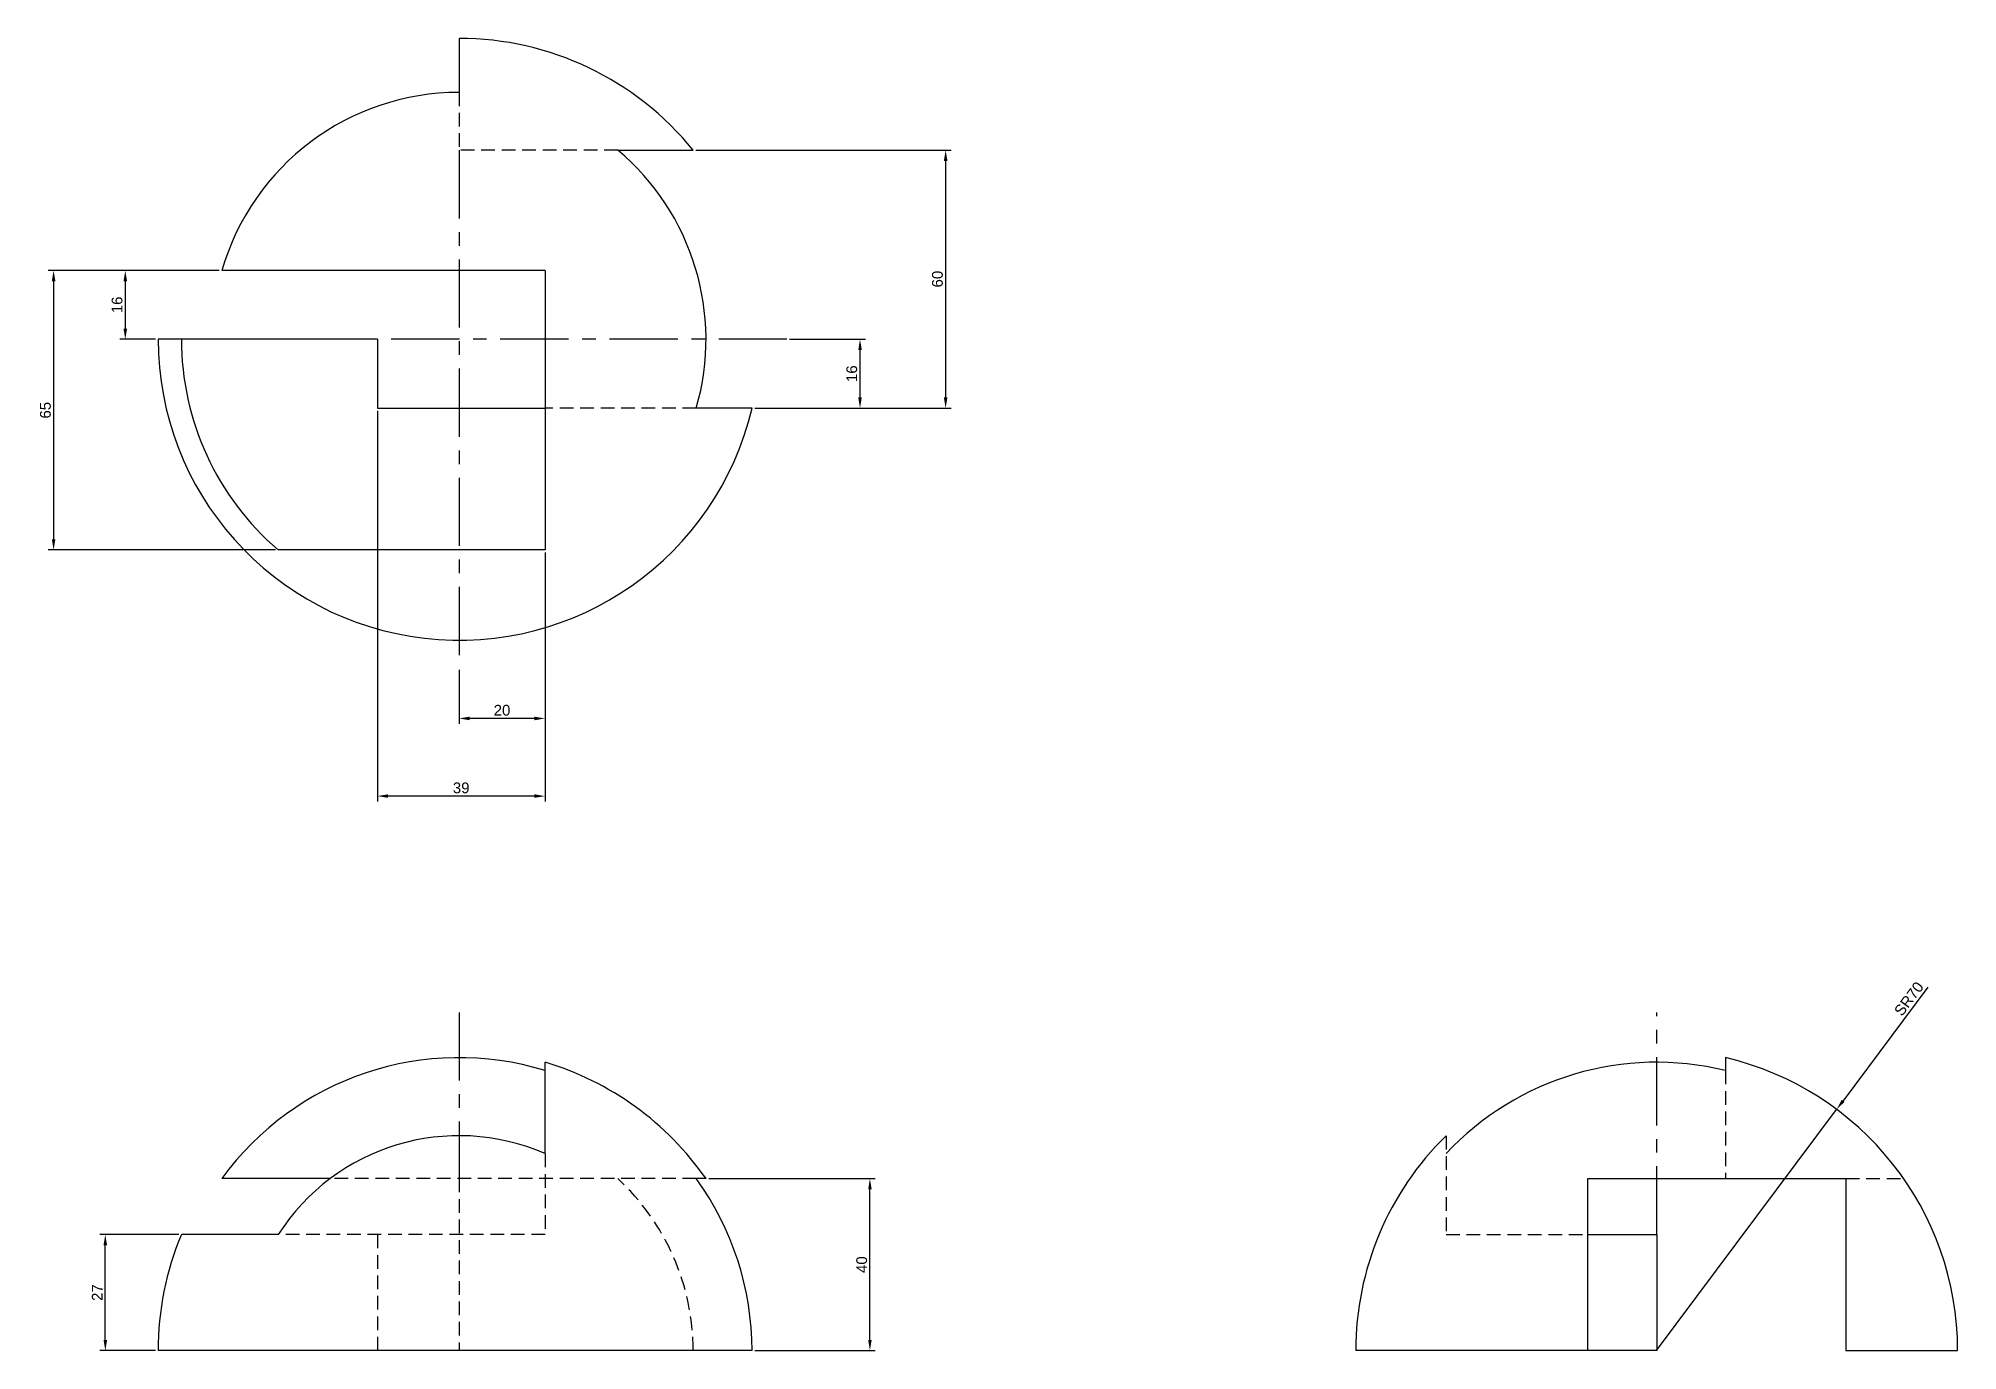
# Model space of a CAD drawing. Header units: millimetres. Extents: x 52 to 498, y 68 to 373.
import ezdxf

# ---------------------------------------------------------------- set-up
doc = ezdxf.new("R2010")
doc.units = ezdxf.units.MM
doc.header["$LTSCALE"] = 0.5
doc.linetypes.add('CENTER', pattern=[50.8, 31.75, -6.35, 6.35, -6.35])
doc.linetypes.add('HIDDEN', pattern=[9.525, 6.35, -3.175])
for name, color, linetype in [('center', 3, 'CENTER'), ('dim', 1, 'Continuous'), ('hidden', 2, 'HIDDEN'), ('model', 7, 'Continuous')]:
    doc.layers.add(name, color=color, linetype=linetype)
doc.styles.get("Standard").update_dxf_attribs({"font": 'arial.ttf'})
doc.dimstyles.new('ISO-25', dxfattribs={"dimtxt": 2.5, "dimasz": 2.5, "dimexe": 1.25, "dimexo": 0.625, "dimtad": 1, "dimtxsty": 'Standard', "dimcen": 2.5, "dimadec": 0, "dimazin": 0, "dimtfac": 1, "dimtmove": 0, "dimatfit": 3, "dimfxl": 1, "dimarcsym": 0})

# ---------------------------------------------------------------- blocks, each defined once
blk = doc.blocks.new('*D1')
at = {"layer": 'Defpoints', "color": 0, "transparency": 16777216}
for p in [(470.2, 124.18), (428.33, 68.08)]:
    blk.add_point(p, dxfattribs=at)
at = {"layer": 'dim', "color": 0, "lineweight": -2, "transparency": 16777216}
for p, q in [((491.43, 152.64), (471.69, 126.18)), ((428.33, 68.08), (470.2, 124.18))]:
    blk.add_line(p, q, dxfattribs=at)
at = {"layer": 'dim', "color": 0, "transparency": 16777216}
blk.add_solid([(471.36, 126.43), (472.03, 125.93), (470.2, 124.18)], dxfattribs=at)
at = {"layer": 'dim', "color": 0, "transparency": 16777216, "insert": (487.01, 149.91), "char_height": 2.5, "attachment_point": 5, "rotation": 53.2702}
blk.add_mtext('SR70', dxfattribs=at)
blk = doc.blocks.new('*D2')
at = {"layer": 'Defpoints', "color": 0, "transparency": 16777216}
for p in [(67.47, 95.08), (85.17, 95.08), (79.75, 68.08)]:
    blk.add_point(p, dxfattribs=at)
at = {"layer": 'dim', "color": 0, "lineweight": -2, "transparency": 16777216}
for p, q in [((84.54, 95.08), (66.22, 95.08)), ((67.47, 70.58), (67.47, 92.58)), ((79.12, 68.08), (66.22, 68.08))]:
    blk.add_line(p, q, dxfattribs=at)
at = {"layer": 'dim', "color": 0, "transparency": 16777216}
for points in [[(67.05, 92.58), (67.89, 92.58), (67.47, 95.08)], [(67.05, 70.58), (67.89, 70.58), (67.47, 68.08)]]:
    blk.add_solid(points, dxfattribs=at)
at = {"layer": 'dim', "color": 0, "transparency": 16777216, "insert": (65.59, 81.58), "char_height": 2.5, "attachment_point": 5, "rotation": 90}
blk.add_mtext('27', dxfattribs=at)
blk = doc.blocks.new('*D3')
at = {"layer": 'Defpoints', "color": 0, "transparency": 16777216}
for p in [(207.2, 108.08), (245.32, 108.08), (217.9, 68.08)]:
    blk.add_point(p, dxfattribs=at)
at = {"layer": 'dim', "color": 0, "lineweight": -2, "transparency": 16777216}
for p, q in [((207.82, 108.08), (246.57, 108.08)), ((245.32, 70.58), (245.32, 105.58)), ((218.52, 68.08), (246.57, 68.08))]:
    blk.add_line(p, q, dxfattribs=at)
at = {"layer": 'dim', "color": 0, "transparency": 16777216}
for points in [[(244.91, 105.58), (245.74, 105.58), (245.32, 108.08)], [(244.91, 70.58), (245.74, 70.58), (245.32, 68.08)]]:
    blk.add_solid(points, dxfattribs=at)
at = {"layer": 'dim', "color": 0, "transparency": 16777216, "insert": (243.42, 88.08), "char_height": 2.5, "attachment_point": 5, "rotation": 90}
blk.add_mtext('40', dxfattribs=at)
blk = doc.blocks.new('*D4')
at = {"layer": 'Defpoints', "color": 0, "transparency": 16777216}
for p in [(226.02, 303.33), (243.02, 303.33), (217.9, 287.33)]:
    blk.add_point(p, dxfattribs=at)
at = {"layer": 'dim', "color": 0, "lineweight": -2, "transparency": 16777216}
for p, q in [((226.65, 303.33), (244.27, 303.33)), ((243.02, 289.83), (243.02, 300.83)), ((218.52, 287.33), (244.27, 287.33))]:
    blk.add_line(p, q, dxfattribs=at)
at = {"layer": 'dim', "color": 0, "transparency": 16777216}
for points in [[(242.61, 300.83), (243.44, 300.83), (243.02, 303.33)], [(242.61, 289.83), (243.44, 289.83), (243.02, 287.33)]]:
    blk.add_solid(points, dxfattribs=at)
at = {"layer": 'dim', "color": 0, "transparency": 16777216, "insert": (241.12, 295.33), "char_height": 2.5, "attachment_point": 5, "rotation": 90}
blk.add_mtext('16', dxfattribs=at)
blk = doc.blocks.new('*D5')
at = {"layer": 'Defpoints', "color": 0, "transparency": 16777216}
for p in [(94.58, 319.33), (72.11, 303.33), (79.75, 303.33)]:
    blk.add_point(p, dxfattribs=at)
at = {"layer": 'dim', "color": 0, "lineweight": -2, "transparency": 16777216}
for p, q in [((93.95, 319.33), (70.86, 319.33)), ((72.11, 316.83), (72.11, 305.83)), ((79.12, 303.33), (70.86, 303.33))]:
    blk.add_line(p, q, dxfattribs=at)
at = {"layer": 'dim', "color": 0, "transparency": 16777216}
for points in [[(71.7, 316.83), (72.53, 316.83), (72.11, 319.33)], [(71.7, 305.83), (72.53, 305.83), (72.11, 303.33)]]:
    blk.add_solid(points, dxfattribs=at)
at = {"layer": 'dim', "color": 0, "transparency": 16777216, "insert": (70.21, 311.33), "char_height": 2.5, "attachment_point": 5, "rotation": 90}
blk.add_mtext('16', dxfattribs=at)
blk = doc.blocks.new('*D6')
at = {"layer": 'Defpoints', "color": 0, "transparency": 16777216}
for p in [(94.58, 319.33), (55.44, 254.33), (107.68, 254.33)]:
    blk.add_point(p, dxfattribs=at)
at = {"layer": 'dim', "color": 0, "lineweight": -2, "transparency": 16777216}
for p, q in [((93.95, 319.33), (54.19, 319.33)), ((55.44, 316.83), (55.44, 256.83)), ((107.05, 254.33), (54.19, 254.33))]:
    blk.add_line(p, q, dxfattribs=at)
at = {"layer": 'dim', "color": 0, "transparency": 16777216}
for points in [[(55.02, 316.83), (55.86, 316.83), (55.44, 319.33)], [(55.02, 256.83), (55.86, 256.83), (55.44, 254.33)]]:
    blk.add_solid(points, dxfattribs=at)
at = {"layer": 'dim', "color": 0, "transparency": 16777216, "insert": (53.54, 286.83), "char_height": 2.5, "attachment_point": 5, "rotation": 90}
blk.add_mtext('65', dxfattribs=at)
blk = doc.blocks.new('*D7')
at = {"layer": 'Defpoints', "color": 0, "transparency": 16777216}
for p in [(204.19, 347.33), (217.9, 287.33), (262.94, 287.33)]:
    blk.add_point(p, dxfattribs=at)
at = {"layer": 'dim', "color": 0, "lineweight": -2, "transparency": 16777216}
for p, q in [((204.82, 347.33), (264.19, 347.33)), ((262.94, 344.83), (262.94, 289.83)), ((218.52, 287.33), (264.19, 287.33))]:
    blk.add_line(p, q, dxfattribs=at)
at = {"layer": 'dim', "color": 0, "transparency": 16777216}
for points in [[(262.52, 344.83), (263.36, 344.83), (262.94, 347.33)], [(262.52, 289.83), (263.36, 289.83), (262.94, 287.33)]]:
    blk.add_solid(points, dxfattribs=at)
at = {"layer": 'dim', "color": 0, "transparency": 16777216, "insert": (261.04, 317.33), "char_height": 2.5, "attachment_point": 5, "rotation": 90}
blk.add_mtext('60', dxfattribs=at)
blk = doc.blocks.new('*D8')
at = {"layer": 'Defpoints', "color": 0, "transparency": 16777216}
for p in [(169.75, 254.33), (149.75, 227.06), (149.75, 215.13)]:
    blk.add_point(p, dxfattribs=at)
at = {"layer": 'dim', "color": 0, "lineweight": -2, "transparency": 16777216}
for p, q in [((169.75, 253.7), (169.75, 213.88)), ((149.75, 226.43), (149.75, 213.88)), ((167.25, 215.13), (152.25, 215.13))]:
    blk.add_line(p, q, dxfattribs=at)
at = {"layer": 'dim', "color": 0, "transparency": 16777216}
for points in [[(152.25, 215.55), (152.25, 214.71), (149.75, 215.13)], [(167.25, 215.55), (167.25, 214.71), (169.75, 215.13)]]:
    blk.add_solid(points, dxfattribs=at)
at = {"layer": 'dim', "color": 0, "transparency": 16777216, "insert": (159.75, 217.03), "char_height": 2.5, "attachment_point": 5}
blk.add_mtext('20', dxfattribs=at)
blk = doc.blocks.new('*D9')
at = {"layer": 'Defpoints', "color": 0, "transparency": 16777216}
for p in [(130.75, 287.33), (169.75, 254.33), (130.75, 197.07)]:
    blk.add_point(p, dxfattribs=at)
at = {"layer": 'dim', "color": 0, "lineweight": -2, "transparency": 16777216}
for p, q in [((130.75, 286.7), (130.75, 195.82)), ((169.75, 253.7), (169.75, 195.82)), ((167.25, 197.07), (133.25, 197.07))]:
    blk.add_line(p, q, dxfattribs=at)
at = {"layer": 'dim', "color": 0, "transparency": 16777216}
for points in [[(133.25, 197.49), (133.25, 196.66), (130.75, 197.07)], [(167.25, 197.49), (167.25, 196.66), (169.75, 197.07)]]:
    blk.add_solid(points, dxfattribs=at)
at = {"layer": 'dim', "color": 0, "transparency": 16777216, "insert": (150.25, 198.97), "char_height": 2.5, "attachment_point": 5}
blk.add_mtext('39', dxfattribs=at)

msp = doc.modelspace()

# ---------------------------------------------------------------- linework, layer by layer
at = {"layer": 'center'}
for p, q in [((149.75, 347.329), (149.75, 227.058)), ((226.021, 303.329), (130.75, 303.329)), ((149.75, 146.769), (149.75, 108.078)), ((428.334, 95.078), (428.334, 146.769))]:
    msp.add_line(p, q, dxfattribs=at)
at = {"layer": 'hidden'}
for p, q in [((149.75, 360.775), (149.75, 347.329)), ((186.682, 347.329), (149.75, 347.329)), ((204.922, 287.329), (169.75, 287.329)), ((444.334, 133.224), (444.334, 108.078)), ((379.334, 118.068), (379.334, 95.078)), ((169.75, 113.893), (169.75, 95.078)), ((204.922, 108.078), (119.766, 108.078)), ((149.75, 108.078), (149.75, 68.078)), ((472.334, 108.078), (485.78, 108.078)), ((169.75, 95.078), (107.678, 95.078)), ((130.75, 95.078), (130.75, 68.078)), ((379.334, 95.078), (412.334, 95.078))]:
    msp.add_line(p, q, dxfattribs=at)
msp.add_arc((149.75, 68.078), 54.443, 0, 47.28342, dxfattribs=at)
at = {"layer": 'model'}
for p, q in [((149.75, 373.329), (149.75, 360.775)), ((186.682, 347.329), (204.192, 347.329)), ((169.75, 319.329), (94.577, 319.329)), ((169.75, 319.329), (169.75, 254.329)), ((130.75, 303.329), (79.75, 303.329)), ((130.75, 303.329), (130.75, 287.329)), ((130.75, 287.329), (169.75, 287.329)), ((217.897, 287.329), (204.922, 287.329)), ((169.75, 254.329), (107.678, 254.329)), ((169.75, 113.893), (169.75, 135.16)), ((444.334, 136.225), (444.334, 133.224)), ((119.766, 108.078), (94.577, 108.078)), ((207.195, 108.078), (204.922, 108.078)), ((412.334, 108.078), (472.334, 108.078)), ((412.334, 68.078), (412.334, 108.078)), ((472.334, 108.078), (472.334, 68.078)), ((107.678, 95.078), (85.166, 95.078)), ((412.334, 95.078), (428.334, 95.078)), ((428.334, 95.078), (428.334, 68.078)), ((217.897, 68.078), (79.75, 68.078)), ((428.334, 68.078), (358.334, 68.078)), ((472.334, 68.078), (498.334, 68.078))]:
    msp.add_line(p, q, dxfattribs=at)
for centre, radius, start, end in [((149.75, 303.329), 70, 38.9448, 90), ((149.75, 303.329), 57.446, 90, 163.82785), ((149.75, 303.329), 57.446, 343.82785, 49.99084), ((149.75, 303.329), 70, 180, 346.78702), ((149.75, 303.329), 64.583, 180, 229.35063), ((149.75, 68.078), 68.147, 72.93337, 144.05791), ((149.75, 68.078), 70, 34.8499, 73.39845), ((428.334, 68.078), 67.082, 76.20115, 136.92404), ((428.334, 68.078), 70, 0, 76.78702), ((149.75, 68.078), 49.99, 66.41682, 147.30901), ((428.334, 68.078), 70, 134.427, 180), ((149.75, 68.078), 68.147, 0, 35.94209), ((149.75, 68.078), 68.147, 0, 35.94209), ((149.75, 68.078), 70, 157.31191, 180)]:
    msp.add_arc(centre, radius, start, end, dxfattribs=at)

# ---------------------------------------------------------------- dimensions: what is measured, and where the dimension line sits
at = {"layer": 'dim'}
for base, p1, p2, picture, middle in [((262.939, 287.329), (204.192, 347.329), (217.897, 287.329), '*D7', (261.038, 317.329)), ((55.441, 254.329), (94.577, 319.329), (107.678, 254.329), '*D6', (53.539, 286.829)), ((72.115, 303.329), (94.577, 319.329), (79.75, 303.329), '*D5', (70.213, 311.329)), ((243.023, 303.329), (217.897, 287.329), (226.021, 303.329), '*D4', (241.122, 295.329)), ((245.324, 108.078), (217.897, 68.078), (207.195, 108.078), '*D3', (243.423, 88.078)), ((67.469, 95.078), (79.75, 68.078), (85.166, 95.078), '*D2', (65.589, 81.578))]:
    dim = msp.add_linear_dim(base=base, p1=p1, p2=p2, angle=90, dimstyle='ISO-25', dxfattribs=at)
    dim.commit()
    dim.dimension.update_dxf_attribs({"geometry": picture, "text_midpoint": middle})
for base, p2, picture, middle in [((130.75, 197.073), (130.75, 287.329), '*D9', (150.25, 198.975)), ((149.75, 215.129), (149.75, 227.058), '*D8', (159.75, 217.03))]:
    dim = msp.add_linear_dim(base=base, p1=(169.75, 254.329), p2=p2, dimstyle='ISO-25', dxfattribs=at)
    dim.commit()
    dim.dimension.update_dxf_attribs({"geometry": picture, "text_midpoint": middle})
dim = msp.add_radius_dim(center=(428.334, 68.078), mpoint=(470.197, 124.18), dimstyle='ISO-25', override={"dimpost": 'SR<>'}, dxfattribs=at)
dim.commit()
dim.dimension.update_dxf_attribs({"geometry": '*D1', "text_midpoint": (488.544, 148.767), "dimtype": 164})

doc.saveas('drawing.dxf')
